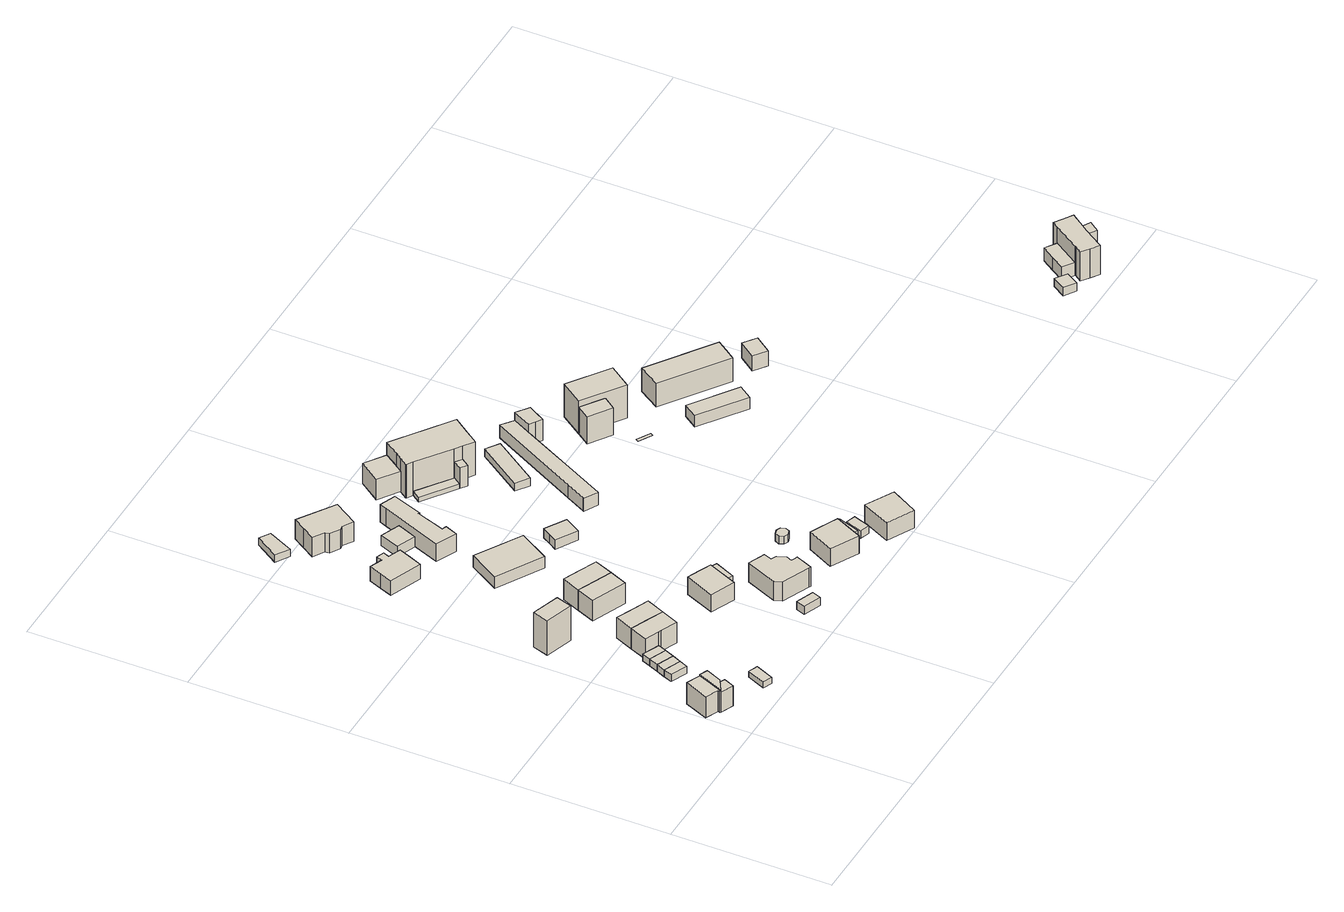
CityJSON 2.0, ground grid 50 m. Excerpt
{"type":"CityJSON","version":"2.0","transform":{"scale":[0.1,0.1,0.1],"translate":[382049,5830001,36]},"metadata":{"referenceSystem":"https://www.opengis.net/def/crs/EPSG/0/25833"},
"CityObjects":{
"building1":{"type":"Building","attributes":{"Gemeindeschluessel":"11000012","function":"31001_1010"},"address":[{"country":"Germany","locality":"Berlin","thoroughfareNumber":"8D","thoroughfareName":"Beyschlagstraße"}],"children":["building1-1","building1-2","building1-3"]},
"building1-1":{"type":"BuildingPart","attributes":{"BezugspunktDach":"2200","measuredHeight":7.44,"storeysAboveGround":2},"parents":["building1"],"geometry":[{"type":"Solid","lod":"1","boundaries":[[[[0,1,2,3,4,5]],[[6,7,8,9,10,11]],[[6,11,5,4]],[[7,6,4,3]],[[9,8,2,1]],[[10,9,1,0]],[[11,10,0,5]],[[8,7,3,2]]]]}]},
"building1-2":{"type":"BuildingPart","attributes":{"BezugspunktDach":"2200","measuredHeight":7.91,"storeysAboveGround":2},"parents":["building1"],"geometry":[{"type":"MultiSurface","lod":"1","boundaries":[[[12,13,14,15]],[[7,16,17,8]],[[3,2,15,14]],[[16,7,14,13]],[[17,16,13,12]],[[18,19,17,12,15]],[[7,8,2,3]],[[8,17,19,18]]]}]},
"building1-3":{"type":"BuildingPart","attributes":{"BezugspunktDach":"2200","measuredHeight":7.13,"storeysAboveGround":2},"parents":["building1"],"geometry":[{"type":"MultiSurface","lod":"1","boundaries":[[[20,21,19,18]],[[17,22,23,8]],[[22,17,19,21]],[[23,22,21,20]],[[8,23,20,18]],[[17,8,18,19,24]]]}]},
"building2":{"type":"Building","attributes":{"Gemeindeschluessel":"11000012","BezugspunktDach":"2200","function":"31001_2463","measuredHeight":2.5,"storeysAboveGround":1},"address":[{"country":"Germany","locality":"Berlin","thoroughfareNumber":"8 (4)","thoroughfareName":"Beyschlagstraße"}],"geometry":[{"type":"Solid","lod":"1","boundaries":[[[[25,26,27,28]],[[29,30,31,32]],[[29,32,28,27]],[[30,29,27,26]],[[31,30,26,25]],[[32,31,25,28]]]]}]},
"building3":{"type":"Building","attributes":{"Gemeindeschluessel":"11000012","BezugspunktDach":"2200","function":"31001_2463","measuredHeight":2.5,"storeysAboveGround":1},"address":[{"country":"Germany","locality":"Berlin","thoroughfareNumber":"8 (3)","thoroughfareName":"Beyschlagstraße"}],"geometry":[{"type":"Solid","lod":"1","boundaries":[[[[26,33,34,27]],[[35,36,30,29]],[[35,29,27,34]],[[36,35,34,33]],[[30,36,33,26]],[[29,30,26,27]]]]}]},
"building4":{"type":"Building","attributes":{"Gemeindeschluessel":"11000012","BezugspunktDach":"2200","function":"31001_2463","measuredHeight":2.04,"storeysAboveGround":1},"address":[{"country":"Germany","locality":"Berlin","thoroughfareNumber":"8D (1)","thoroughfareName":"Beyschlagstraße"}],"geometry":[{"type":"Solid","lod":"1","boundaries":[[[[37,38,39,40]],[[41,42,43,44]],[[41,44,40,39]],[[42,41,39,38]],[[43,42,38,37]],[[44,43,37,40]]]]}]},
"building5":{"type":"Building","attributes":{"Gemeindeschluessel":"11000012","BezugspunktDach":"2200","function":"31001_2463","measuredHeight":2.51,"storeysAboveGround":1},"address":[{"country":"Germany","locality":"Berlin","thoroughfareNumber":"8 (2)","thoroughfareName":"Beyschlagstraße"}],"geometry":[{"type":"Solid","lod":"1","boundaries":[[[[33,45,46,34]],[[47,48,36,35]],[[47,35,34,46]],[[48,47,46,45]],[[36,48,45,33]],[[35,36,33,34]]]]}]},
"building6":{"type":"Building","attributes":{"Gemeindeschluessel":"11000012","BezugspunktDach":"2200","function":"31001_2463","measuredHeight":2.51,"storeysAboveGround":1},"address":[{"country":"Germany","locality":"Berlin","thoroughfareNumber":"8 (1)","thoroughfareName":"Beyschlagstraße"}],"geometry":[{"type":"Solid","lod":"1","boundaries":[[[[45,49,50,51,46]],[[52,53,54,48,47]],[[52,47,46,51]],[[53,52,51,50]],[[54,53,50,49]],[[48,54,49,45]],[[47,48,45,46]]]]}]},
"building7":{"type":"Building","attributes":{"Gemeindeschluessel":"11000012","BezugspunktDach":"2200","function":"31001_2463","measuredHeight":12.28,"storeysAboveGround":1},"address":[{"country":"Germany","locality":"Berlin","thoroughfareNumber":"2B (1)","thoroughfareName":"Im Waldwinkel"}],"geometry":[{"type":"Solid","lod":"1","boundaries":[[[[55,56,57,58]],[[59,60,61,62]],[[59,62,58,57]],[[60,59,57,56]],[[61,60,56,55]],[[62,61,55,58]]]]}]},
"building8":{"type":"Building","attributes":{"Gemeindeschluessel":"11000012","BezugspunktDach":"2200","function":"31001_1010","measuredHeight":9.5,"storeysAboveGround":1},"address":[{"country":"Germany","locality":"Berlin","thoroughfareNumber":"8","thoroughfareName":"Beyschlagstraße"}],"geometry":[{"type":"Solid","lod":"1","boundaries":[[[[63,64,65,66,67,68,69]],[[70,71,72,73,74,54,53]],[[70,53,69,68]],[[71,70,68,67]],[[72,71,67,66]],[[73,72,66,65]],[[74,73,65,64]],[[54,74,64,63]],[[53,54,63,69]]]]}]},
"building9":{"type":"Building","attributes":{"Gemeindeschluessel":"11000012","BezugspunktDach":"2200","function":"31001_1010","measuredHeight":9.47,"storeysAboveGround":1},"address":[{"country":"Germany","locality":"Berlin","thoroughfareNumber":"8A","thoroughfareName":"Beyschlagstraße"}],"geometry":[{"type":"Solid","lod":"1","boundaries":[[[[66,75,76,77,68]],[[78,79,80,72,70]],[[78,70,68,77]],[[79,78,77,76]],[[80,79,76,75]],[[72,80,75,66]],[[70,72,66,68]]]]}]},
"building10":{"type":"Building","attributes":{"Gemeindeschluessel":"11000012","BezugspunktDach":"2200","function":"31001_1010","measuredHeight":8.95,"storeysAboveGround":1},"address":[{"country":"Germany","locality":"Berlin","thoroughfareNumber":"8B","thoroughfareName":"Beyschlagstraße"}],"geometry":[{"type":"Solid","lod":"1","boundaries":[[[[81,82,83,84,85]],[[86,87,88,89,90]],[[86,90,85,84]],[[87,86,84,83]],[[88,87,83,82]],[[89,88,82,81]],[[90,89,81,85]]]]}]},
"building11":{"type":"Building","attributes":{"Gemeindeschluessel":"11000012","BezugspunktDach":"2200","function":"31001_1010","measuredHeight":7.21,"storeysAboveGround":1},"address":[{"country":"Germany","locality":"Berlin","thoroughfareNumber":"149","thoroughfareName":"Ruppiner Chaussee"}],"geometry":[{"type":"Solid","lod":"1","boundaries":[[[[91,92,93,94,95,96,97,98,99,100]],[[101,102,103,104,105,106,107,108,109,110]],[[101,110,100,99]],[[102,101,99,98]],[[103,102,98,97]],[[104,103,97,96]],[[105,104,96,95]],[[106,105,95,94]],[[107,106,94,93]],[[108,107,93,92]],[[109,108,92,91]],[[110,109,91,100]]]]}]},
"building12":{"type":"Building","attributes":{"Gemeindeschluessel":"11000012","BezugspunktDach":"2200","function":"31001_1010","measuredHeight":9.03,"storeysAboveGround":1},"address":[{"country":"Germany","locality":"Berlin","thoroughfareNumber":"8C","thoroughfareName":"Beyschlagstraße"}],"geometry":[{"type":"Solid","lod":"1","boundaries":[[[[82,111,112,113,84]],[[114,115,116,117,118]],[[114,118,84,113]],[[115,114,113,112]],[[116,115,112,111]],[[117,116,111,82]],[[118,117,82,84]]]]}]},
"building13":{"type":"Building","attributes":{"Gemeindeschluessel":"11000012","BezugspunktDach":"2200","function":"31001_2463","measuredHeight":2.46,"storeysAboveGround":1},"address":[{"country":"Germany","locality":"Berlin","thoroughfareNumber":"151 (1)","thoroughfareName":"Ruppiner Chaussee"}],"geometry":[{"type":"Solid","lod":"1","boundaries":[[[[119,120,121,122]],[[123,124,125,126]],[[123,126,122,121]],[[124,123,121,120]],[[125,124,120,119]],[[126,125,119,122]]]]}]},
"building14":{"type":"Building","attributes":{"Gemeindeschluessel":"11000012","BezugspunktDach":"2200","function":"31001_2463","measuredHeight":2.9,"storeysAboveGround":1},"address":[{"country":"Germany","locality":"Berlin","thoroughfareNumber":"6B (1)","thoroughfareName":"Beyschlagstraße"}],"geometry":[{"type":"Solid","lod":"1","boundaries":[[[[127,128,129,130]],[[131,132,133,134]],[[131,134,130,129]],[[132,131,129,128]],[[133,132,128,127]],[[134,133,127,130]]]]}]},
"building15":{"type":"Building","attributes":{"Gemeindeschluessel":"11000012","BezugspunktDach":"2200","function":"31001_1010","measuredHeight":8.19,"storeysAboveGround":1},"address":[{"country":"Germany","locality":"Berlin","thoroughfareNumber":"6A","thoroughfareName":"Beyschlagstraße"}],"geometry":[{"type":"Solid","lod":"1","boundaries":[[[[135,136,137,138,139]],[[140,141,142,143,144]],[[140,144,139,138]],[[141,140,138,137]],[[142,141,137,136]],[[143,142,136,135]],[[144,143,135,139]]]]}]},
"building16":{"type":"Building","attributes":{"Gemeindeschluessel":"11000012","BezugspunktDach":"2200","function":"31001_1010","measuredHeight":4.05,"storeysAboveGround":1},"address":[{"country":"Germany","locality":"Berlin","thoroughfareNumber":"145","thoroughfareName":"Ruppiner Chaussee"}],"geometry":[{"type":"Solid","lod":"1","boundaries":[[[[145,146,147,148]],[[149,150,151,152]],[[149,152,148,147]],[[150,149,147,146]],[[151,150,146,145]],[[152,151,145,148]]]]}]},
"building17":{"type":"Building","attributes":{"Gemeindeschluessel":"11000012","BezugspunktDach":"2200","function":"31001_1010","measuredHeight":8.41,"storeysAboveGround":1},"address":[{"country":"Germany","locality":"Berlin","thoroughfareNumber":"149A","thoroughfareName":"Ruppiner Chaussee"}],"geometry":[{"type":"Solid","lod":"1","boundaries":[[[[153,154,155,156,157,158,159,160,161]],[[162,163,164,165,166,167,168,169,170]],[[162,170,161,160]],[[163,162,160,159]],[[164,163,159,158]],[[165,164,158,157]],[[166,165,157,156]],[[167,166,156,155]],[[168,167,155,154]],[[169,168,154,153]],[[170,169,153,161]]]]}]},
"building18":{"type":"Building","attributes":{"Gemeindeschluessel":"11000012","BezugspunktDach":"2200","function":"31001_2463","measuredHeight":4.24,"storeysAboveGround":1},"address":[{"country":"Germany","locality":"Berlin","thoroughfareNumber":"149 (2)","thoroughfareName":"Ruppiner Chaussee"}],"geometry":[{"type":"Solid","lod":"1","boundaries":[[[[171,172,173,174]],[[175,176,177,178]],[[175,178,174,173]],[[176,175,173,172]],[[177,176,172,171]],[[178,177,171,174]]]]}]},
"building19":{"type":"Building","attributes":{"Gemeindeschluessel":"11000012","BezugspunktDach":"2200","function":"31001_1010","measuredHeight":6.87,"storeysAboveGround":1},"address":[{"country":"Germany","locality":"Berlin","thoroughfareNumber":"6","thoroughfareName":"Beyschlagstraße"}],"geometry":[{"type":"Solid","lod":"1","boundaries":[[[[179,180,181,182,183,184,185,186,187,188,189,190,191,192,193,194]],[[195,196,197,198,199,200,201,202,203,204,205,206,207,208,209,210]],[[195,210,194,193]],[[196,195,193,192]],[[197,196,192,191]],[[198,197,191,190]],[[199,198,190,189]],[[200,199,189,188]],[[201,200,188,187]],[[202,201,187,186]],[[203,202,186,185]],[[204,203,185,184]],[[205,204,184,183]],[[206,205,183,182]],[[207,206,182,181]],[[208,207,181,180]],[[209,208,180,179]],[[210,209,179,194]]]]}]},
"building20":{"type":"Building","attributes":{"Gemeindeschluessel":"11000012","BezugspunktDach":"2200","function":"31001_2463","measuredHeight":2.53,"storeysAboveGround":1},"address":[{"country":"Germany","locality":"Berlin","thoroughfareNumber":"6A (1)","thoroughfareName":"Beyschlagstraße"}],"geometry":[{"type":"Solid","lod":"1","boundaries":[[[[211,212,213,214,215]],[[216,217,218,219,220]],[[216,220,215,214]],[[217,216,214,213]],[[218,217,213,212]],[[219,218,212,211]],[[220,219,211,215]]]]}]},
"building21":{"type":"Building","attributes":{"Gemeindeschluessel":"11000012","BezugspunktDach":"2200","function":"31001_1010","measuredHeight":6.35,"storeysAboveGround":2},"address":[{"country":"Germany","locality":"Berlin","thoroughfareNumber":"145D","thoroughfareName":"Ruppiner Chaussee"}],"geometry":[{"type":"Solid","lod":"1","boundaries":[[[[221,222,223,224,225,226,227,228,229]],[[230,231,232,233,234,235,236,237,238]],[[230,238,229,228]],[[231,230,228,227]],[[232,231,227,226]],[[233,232,226,225]],[[234,233,225,224]],[[235,234,224,223]],[[236,235,223,222]],[[237,236,222,221]],[[238,237,221,229]]]]}]},
"building22":{"type":"Building","attributes":{"Gemeindeschluessel":"11000012","BezugspunktDach":"2200","function":"31001_2723","measuredHeight":3.67,"storeysAboveGround":1},"address":[{"country":"Germany","locality":"Berlin","thoroughfareNumber":"145 (1)","thoroughfareName":"Ruppiner Chaussee"}],"geometry":[{"type":"Solid","lod":"1","boundaries":[[[[239,240,241,242,243]],[[244,245,246,247,248]],[[244,248,243,242]],[[245,244,242,241]],[[246,245,241,240]],[[247,246,240,239]],[[248,247,239,243]]]]}]},
"building23":{"type":"Building","attributes":{"Gemeindeschluessel":"11000012","BezugspunktDach":"2200","function":"31001_1010","measuredHeight":8.87,"storeysAboveGround":1},"address":[{"country":"Germany","locality":"Berlin","thoroughfareNumber":"4B","thoroughfareName":"Beyschlagstraße"}],"geometry":[{"type":"Solid","lod":"1","boundaries":[[[[249,250,251,252]],[[253,254,255,256]],[[253,256,252,251]],[[254,253,251,250]],[[255,254,250,249]],[[256,255,249,252]]]]}]},
"building24":{"type":"Building","attributes":{"Gemeindeschluessel":"11000012","BezugspunktDach":"2200","function":"31001_1313","measuredHeight":2.72,"storeysAboveGround":1},"address":[{"country":"Germany","locality":"Berlin","thoroughfareNumber":"4B (2)","thoroughfareName":"Beyschlagstraße"}],"geometry":[{"type":"Solid","lod":"1","boundaries":[[[[257,258,259,260,261,262,263,264]],[[265,266,267,268,269,270,271,272]],[[265,272,264,263]],[[266,265,263,262]],[[267,266,262,261]],[[268,267,261,260]],[[269,268,260,259]],[[270,269,259,258]],[[271,270,258,257]],[[272,271,257,264]]]]}]},
"building25":{"type":"Building","attributes":{"Gemeindeschluessel":"11000012","BezugspunktDach":"2200","function":"51009_1611","measuredHeight":2.3,"storeysAboveGround":0},"address":[{"country":"Germany","locality":"Berlin"}],"geometry":[{"type":"Solid","lod":"1","boundaries":[[[[273,274,275,276]],[[277,278,279,280]],[[277,280,276,275]],[[278,277,275,274]],[[279,278,274,273]],[[280,279,273,276]]]]}]},
"building26":{"type":"Building","attributes":{"Gemeindeschluessel":"11000012","BezugspunktDach":"2200","function":"31001_2463","measuredHeight":2.52,"storeysAboveGround":1},"address":[{"country":"Germany","locality":"Berlin","thoroughfareNumber":"4A (1)","thoroughfareName":"Beyschlagstraße"}],"geometry":[{"type":"Solid","lod":"1","boundaries":[[[[281,282,283,284]],[[285,286,287,288]],[[285,288,284,283]],[[286,285,283,282]],[[287,286,282,281]],[[288,287,281,284]]]]}]},
"building27":{"type":"Building","attributes":{"Gemeindeschluessel":"11000012","BezugspunktDach":"2200","function":"51009_1610","measuredHeight":7.3,"storeysAboveGround":0},"address":[{"country":"Germany","locality":"Berlin"}],"geometry":[{"type":"Solid","lod":"1","boundaries":[[[[289,290,291,292]],[[293,294,295,296]],[[293,296,292,291]],[[294,293,291,290]],[[295,294,290,289]],[[296,295,289,292]]]]}]},
"building28":{"type":"Building","attributes":{"Gemeindeschluessel":"11000012","function":"31001_1010"},"address":[{"country":"Germany","locality":"Berlin","thoroughfareNumber":"145A, 145B, 145C","thoroughfareName":"Ruppiner Chaussee"}],"children":["building28-1","building28-2","building28-3"]},
"building28-1":{"type":"BuildingPart","attributes":{"BezugspunktDach":"2200","measuredHeight":13.69,"storeysAboveGround":2},"parents":["building28"],"geometry":[{"type":"MultiSurface","lod":"1","boundaries":[[[297,298,299,300,301,302,303,304,305,306,307]],[[308,309,310,311,312,313,314,315,316,317,318]],[[308,318,307,306]],[[319,320,321,306,305]],[[309,308,322,323]],[[310,309,305,304],[324,325,319,323]],[[311,310,304,303]],[[312,311,303,302]],[[313,312,302,301]],[[314,313,301,300]],[[315,314,300,299]],[[316,315,326,315,316,327,328,299,298]],[[317,316,298,297]],[[318,317,297,307]],[[323,322,321,320,319]],[[319,325,324,323]],[[328,327,316,315,326]]]}]},
"building28-2":{"type":"BuildingPart","attributes":{"BezugspunktDach":"2200","measuredHeight":7.71,"storeysAboveGround":2},"parents":["building28"],"geometry":[{"type":"MultiSurface","lod":"1","boundaries":[[[320,325,329,330]],[[331,324,322,332]],[[331,332,330,329]],[[324,331,329,325]],[[332,322,320,330]],[[323,319,320,322]],[[324,325,319,323]]]}]},
"building28-3":{"type":"BuildingPart","attributes":{"BezugspunktDach":"2200","measuredHeight":1.55,"storeysAboveGround":2},"parents":["building28"],"geometry":[{"type":"MultiSurface","lod":"1","boundaries":[[[333,328,327,334]],[[316,315,335,336]],[[316,336,334,327]],[[335,315,328,333]],[[336,335,333,334]],[[315,316,337,327,328]]]}]},
"building29":{"type":"Building","attributes":{"Gemeindeschluessel":"11000012","BezugspunktDach":"2200","function":"31001_1010","measuredHeight":8.8,"storeysAboveGround":1},"address":[{"country":"Germany","locality":"Berlin","thoroughfareNumber":"4A","thoroughfareName":"Beyschlagstraße"}],"geometry":[{"type":"Solid","lod":"1","boundaries":[[[[338,339,340,341]],[[342,343,344,345]],[[342,345,341,340]],[[343,342,340,339]],[[344,343,339,338]],[[345,344,338,341]]]]}]},
"building30":{"type":"Building","attributes":{"Gemeindeschluessel":"11000012","BezugspunktDach":"2200","function":"51009_1611","measuredHeight":2.7,"storeysAboveGround":0},"address":[{"country":"Germany","locality":"Berlin"}],"geometry":[{"type":"Solid","lod":"1","boundaries":[[[[346,347,348,349]],[[350,351,352,353]],[[350,353,349,348]],[[351,350,348,347]],[[352,351,347,346]],[[353,352,346,349]]]]}]},
"building31":{"type":"Building","attributes":{"Gemeindeschluessel":"11000012","function":"31001_2093"},"address":[{"country":"Germany","locality":"Berlin","thoroughfareNumber":"143 (2)","thoroughfareName":"Ruppiner Chaussee"}],"children":["building31-1","building31-2"]},
"building31-1":{"type":"BuildingPart","attributes":{"BezugspunktDach":"2200","measuredHeight":4.59,"storeysAboveGround":1},"parents":["building31"],"geometry":[{"type":"Solid","lod":"1","boundaries":[[[[354,355,356,357,358,359,360]],[[361,362,363,364,365,366,367]],[[361,367,360,359]],[[362,361,359,358]],[[363,362,358,357]],[[364,363,357,356]],[[366,365,355,354]],[[367,366,354,360]],[[364,356,355,365]]]]}]},
"building31-2":{"type":"BuildingPart","attributes":{"BezugspunktDach":"2200","measuredHeight":9.56,"storeysAboveGround":1},"parents":["building31"],"geometry":[{"type":"MultiSurface","lod":"1","boundaries":[[[368,369,370,371,372]],[[364,373,374,375,365]],[[364,356,355,372,371]],[[373,364,371,370]],[[374,373,370,369]],[[375,374,369,368]],[[365,375,368,372]],[[365,355,356,364]]]}]},
"building32":{"type":"Building","attributes":{"Gemeindeschluessel":"11000012","BezugspunktDach":"2200","function":"31001_2000","measuredHeight":0.141,"storeysAboveGround":1},"address":[{"country":"Germany","locality":"Berlin","thoroughfareNumber":"143 (1)","thoroughfareName":"Ruppiner Chaussee"}],"geometry":[{"type":"Solid","lod":"1","boundaries":[[[[376,377,378,379]],[[380,381,382,383]],[[380,383,379,378]],[[381,380,378,377]],[[382,381,377,376]],[[383,382,376,379]]]]}]},
"building33":{"type":"Building","attributes":{"Gemeindeschluessel":"11000012","function":"31001_1120"},"address":[{"country":"Germany","locality":"Berlin","thoroughfareNumber":"143","thoroughfareName":"Ruppiner Chaussee"}],"children":["building33-1","building33-2"]},
"building33-1":{"type":"BuildingPart","attributes":{"BezugspunktDach":"2200","measuredHeight":13.22,"storeysAboveGround":2},"parents":["building33"],"geometry":[{"type":"MultiSurface","lod":"1","boundaries":[[[384,385,386,387]],[[388,389,390,391]],[[388,391,387,386]],[[389,388,386,385]],[[390,389,385,384]],[[392,393,394,395,396,390,384,387]],[[391,396,395,394,393,392]]]}]},
"building33-2":{"type":"BuildingPart","attributes":{"BezugspunktDach":"2200","measuredHeight":11.49,"storeysAboveGround":2},"parents":["building33"],"geometry":[{"type":"Solid","lod":"1","boundaries":[[[[397,394,393,398]],[[391,395,399,400]],[[391,400,398,393]],[[399,395,394,397]],[[400,399,397,398]],[[395,391,393,394]]]]}]},
"building34":{"type":"Building","attributes":{"Gemeindeschluessel":"11000012","BezugspunktDach":"2200","function":"31001_2000","measuredHeight":5.04,"storeysAboveGround":1},"address":[{"country":"Germany","locality":"Berlin","thoroughfareNumber":"141 (1)","thoroughfareName":"Ruppiner Chaussee"}],"geometry":[{"type":"Solid","lod":"1","boundaries":[[[[401,402,403,404]],[[405,406,407,408]],[[405,408,404,403]],[[406,405,403,402]],[[407,406,402,401]],[[408,407,401,404]]]]}]},
"building35":{"type":"Building","attributes":{"Gemeindeschluessel":"11000012","BezugspunktDach":"2200","function":"31001_1010","measuredHeight":10.12,"storeysAboveGround":2},"address":[{"country":"Germany","locality":"Berlin","thoroughfareNumber":"141","thoroughfareName":"Ruppiner Chaussee"}],"geometry":[{"type":"Solid","lod":"1","boundaries":[[[[409,410,411,412,413]],[[414,415,416,417,418]],[[414,418,413,412]],[[415,414,412,411]],[[416,415,411,410]],[[417,416,410,409]],[[418,417,409,413]]]]}]},
"building36":{"type":"Building","attributes":{"Gemeindeschluessel":"11000012","BezugspunktDach":"2200","function":"31001_2000","measuredHeight":6.68,"storeysAboveGround":1},"address":[{"country":"Germany","locality":"Berlin","thoroughfareNumber":"141 (2)","thoroughfareName":"Ruppiner Chaussee"}],"geometry":[{"type":"Solid","lod":"1","boundaries":[[[[419,420,421,422]],[[423,424,425,426]],[[423,426,422,421]],[[424,423,421,420]],[[425,424,420,419]],[[426,425,419,422]]]]}]},
"building37":{"type":"Building","attributes":{"Gemeindeschluessel":"11000012","BezugspunktDach":"2200","function":"31001_2724","measuredHeight":2.98,"storeysAboveGround":1},"address":[{"country":"Germany","locality":"Berlin","thoroughfareNumber":"137 (5)","thoroughfareName":"Ruppiner Chaussee"}],"geometry":[{"type":"Solid","lod":"1","boundaries":[[[[427,428,429,430]],[[431,432,433,434]],[[431,434,430,429]],[[432,431,429,428]],[[433,432,428,427]],[[434,433,427,430]]]]}]},
"building38":{"type":"Building","attributes":{"Gemeindeschluessel":"11000012","function":"31001_1010"},"address":[{"country":"Germany","locality":"Berlin","thoroughfareNumber":"137","thoroughfareName":"Ruppiner Chaussee"}],"children":["building38-1","building38-2","building38-3"]},
"building38-1":{"type":"BuildingPart","attributes":{"BezugspunktDach":"2200","measuredHeight":11.81,"storeysAboveGround":2},"parents":["building38"],"geometry":[{"type":"MultiSurface","lod":"1","boundaries":[[[435,436,437,438,439,440,441,442,443,444]],[[445,446,447,448,449,450,451,452,453,454]],[[445,454,444,443]],[[446,445,443,442]],[[455,456,457,456,458,442,441]],[[448,447,441,440]],[[449,448,440,439]],[[450,449,439,438]],[[459,460,461,450,438,437],[462,461,460,463]],[[452,451,437,436]],[[453,452,436,435]],[[454,453,435,444]],[[447,464,456,455]],[[464,446,458,456,457]],[[451,465,461,460,459]],[[460,461,462,463]]]}]},
"building38-2":{"type":"BuildingPart","attributes":{"BezugspunktDach":"2200","measuredHeight":5.34,"storeysAboveGround":2},"parents":["building38"],"geometry":[{"type":"MultiSurface","lod":"1","boundaries":[[[458,456,455,466,467,468]],[[469,470,447,464,446,471]],[[469,471,468,467]],[[470,469,467,466]],[[447,470,466,455]],[[471,446,458,468]],[[464,447,455,456]],[[446,472,464,456,458]]]}]},
"building38-3":{"type":"BuildingPart","attributes":{"BezugspunktDach":"2200","measuredHeight":8.73,"storeysAboveGround":2},"parents":["building38"],"geometry":[{"type":"Solid","lod":"1","boundaries":[[[[473,474,463,460,459]],[[461,462,475,476,451]],[[475,462,463,474]],[[476,475,474,473]],[[451,476,473,459]],[[461,451,459,460]],[[462,461,460,463]]]]}]}
},
"vertices":[
[45,127,78],[42,120,78],[45,118,78],[80,201,78],[36,220,78],[4,145,78],[36,220,3],[80,201,3],[45,118,3],[42,120,3],[45,127,3],[4,145,3],
[84,141,82],[105,190,82],[80,201,82],[45,118,82],[105,190,3],[84,141,3],[45,118,74],[84,141,74],
[86,101,74],[100,134,74],[100,134,3],[86,101,3],[84,141,32],
[158,281,27],[169,307,27],[116,329,27],[105,303,27],[116,329,2],[169,307,2],[158,281,2],[105,303,2],
[181,335,27],[128,357,27],[128,357,2],[181,335,2],
[225,51,22],[250,108,22],[221,120,22],[196,62,22],[221,120,1],[250,108,1],[225,51,1],[196,62,1],
[194,365,27],[141,387,27],[141,387,2],[194,365,2],
[205,391,27],[162,410,27],[152,414,27],[152,414,2],[162,410,2],[205,391,2],
[143,634,125],[159,684,125],[71,713,125],[55,662,125],[71,713,2],[159,684,2],[143,634,2],[55,662,2],
[205,391,75],[214,388,75],[266,366,75],[290,422,75],[238,445,75],[185,467,75],[162,410,75],[185,467,2],[238,445,2],[290,422,2],[266,366,2],[214,388,2],
[315,480,75],[262,502,75],[210,525,75],[210,525,2],[262,502,2],[315,480,2],
[357,572,75],[381,628,75],[326,651,75],[272,675,75],[248,618,75],[272,675,2],[326,651,2],[381,628,2],[357,572,2],[248,618,2],
[201,1130,52],[217,1170,52],[233,1209,52],[193,1225,52],[201,1244,52],[177,1253,52],[170,1234,52],[130,1250,52],[114,1210,52],[99,1170,52],[114,1210,1],[130,1250,1],[170,1234,1],[177,1253,1],[201,1244,1],[193,1225,1],[233,1209,1],[217,1170,1],[201,1130,1],[99,1170,1],
[405,687,75],[351,710,75],[297,733,75],[297,733,1],[351,710,1],[405,687,1],[381,628,1],[272,675,1],
[124,1495,29],[163,1576,29],[130,1597,29],[82,1522,29],[130,1597,4],[163,1576,4],[124,1495,4],[82,1522,4],
[592,84,32],[602,112,32],[546,134,32],[535,106,32],[546,134,3],[602,112,3],[592,84,3],[535,106,3],
[508,309,63],[549,403,63],[510,420,63],[472,436,63],[431,342,63],[472,436,2],[510,420,2],[549,403,2],[508,309,2],[431,342,2],
[397,842,43],[454,938,43],[312,1022,43],[255,926,43],[312,1022,2],[454,938,2],[397,842,2],[255,926,2],
[183,1418,74],[187,1404,74],[217,1385,74],[230,1388,74],[262,1367,74],[311,1443,74],[198,1517,74],[173,1478,74],[148,1439,74],[173,1478,5],[198,1517,5],[311,1443,5],[262,1367,5],[230,1388,5],[217,1385,5],[187,1404,5],[183,1418,5],[148,1439,5],
[319,1207,38],[344,1268,38],[282,1293,38],[258,1231,38],[282,1293,2],[344,1268,2],[319,1207,2],[258,1231,2],
[563,186,70],[651,149,70],[657,146,70],[671,178,70],[676,191,70],[680,200,70],[672,203,70],[660,208,70],[668,226,70],[657,254,70],[640,261,70],[644,273,70],[650,287,70],[636,292,70],[597,309,70],[554,209,70],[597,309,2],[636,292,2],[650,287,2],[644,273,2],[640,261,2],[657,254,2],[668,226,2],[660,208,2],[672,203,2],[680,200,2],[676,191,2],[671,178,2],[657,146,2],[651,149,2],[563,186,2],[554,209,2],
[579,350,22],[607,414,22],[591,421,22],[575,427,22],[547,363,22],[575,427,2],[591,421,2],[607,414,2],[579,350,2],[547,363,2],
[350,1093,67],[366,1133,67],[352,1138,67],[384,1228,67],[388,1226,67],[422,1320,67],[372,1340,67],[363,1317,67],[286,1123,67],[363,1317,4],[372,1340,4],[422,1320,4],[388,1226,4],[384,1228,4],[352,1138,4],[366,1133,4],[350,1093,4],[286,1123,4],
[549,814,36],[579,865,36],[515,904,36],[499,878,36],[484,853,36],[499,878,3],[515,904,3],[579,865,3],[549,814,3],[484,853,3],
[845,91,66],[887,179,66],[800,220,66],[757,137,66],[800,220,4],[887,179,4],[845,91,4],[757,137,4],
[790,295,31],[802,290,31],[817,294,31],[823,307,31],[818,322,31],[804,327,31],[789,323,31],[783,310,31],[789,323,4],[804,327,4],[818,322,4],[823,307,4],[817,294,4],[802,290,4],[790,295,4],[783,310,4],
[908,126,27],[932,194,27],[901,205,27],[877,136,27],[901,205,4],[932,194,4],[908,126,4],[877,136,4],
[938,107,29],[957,161,29],[927,171,29],[908,118,29],[927,171,3],[957,161,3],[938,107,3],[908,118,3],
[621,1194,80],[639,1219,80],[618,1234,80],[600,1209,80],[618,1234,7],[639,1219,7],[621,1194,7],[600,1209,7],
[496,1321,127],[514,1309,127],[618,1234,127],[639,1219,127],[672,1196,127],[704,1242,127],[737,1287,127],[559,1414,127],[527,1368,127],[512,1347,127],[495,1323,127],[512,1347,8],[527,1368,8],[559,1414,8],[737,1287,8],[704,1242,8],[672,1196,8],[639,1219,8],[618,1234,8],[514,1309,8],[496,1321,8],[495,1323,8],[527,1368,82],[512,1347,82],[512,1347,58],[512,1347,10],[527,1368,10],[559,1414,10],[559,1414,82],[618,1234,15],[514,1309,24],[618,1234,24],
[496,1458,82],[449,1391,82],[496,1458,10],[449,1391,10],
[600,1209,24],[496,1283,24],[600,1209,8],[496,1283,8],[514,1309,16],
[1016,5,66],[1063,92,66],[976,139,66],[931,49,66],[976,139,3],[1063,92,3],[1016,5,3],[931,49,3],
[700,1039,34],[799,1182,34],[759,1211,34],[660,1067,34],[759,1211,7],[799,1182,7],[700,1039,7],[660,1067,7],
[710,833,51],[859,1124,51],[890,1183,51],[854,1211,51],[701,922,51],[668,859,51],[667,856,51],[668,859,5],[701,922,5],[854,1211,5],[890,1183,5],[859,1124,5],[710,833,5],[667,856,5],
[878,1112,80],[897,1100,80],[928,1154,80],[890,1183,80],[859,1124,80],[928,1154,5],[897,1100,5],[878,1112,5],
[1049,834,10],[1054,843,10],[1012,867,10],[1007,858,10],[1012,867,9],[1054,843,9],[1049,834,9],[1007,858,9],
[1087,933,126],[1137,1003,126],[1013,1091,126],[964,1021,126],[1013,1091,9],[1137,1003,9],[1087,933,9],[964,1021,9],[964,1021,93],[964,1021,105],[1031,973,105],[1031,973,9],[980,1009,9],
[1002,933,105],[934,980,105],[1002,933,9],[934,980,9],
[1278,648,47],[1309,691,47],[1168,791,47],[1138,748,47],[1168,791,7],[1309,691,7],[1278,648,7],[1138,748,7],
[1363,744,92],[1386,776,92],[1409,809,92],[1210,949,92],[1167,883,92],[1210,949,9],[1409,809,9],[1386,776,9],[1363,744,9],[1167,883,9],
[1469,687,62],[1507,739,62],[1468,768,62],[1429,716,62],[1468,768,9],[1507,739,9],[1469,687,9],[1429,716,9],
[2150,71,37],[2176,111,37],[2141,136,37],[2115,95,37],[2141,136,8],[2176,111,8],[2150,71,8],[2115,95,8],
[2221,65,110],[2247,47,110],[2290,111,110],[2334,173,110],[2306,191,110],[2279,209,110],[2266,189,110],[2211,106,110],[2213,106,110],[2196,83,110],[2213,106,7],[2211,106,7],[2266,189,7],[2279,209,7],[2306,191,7],[2334,173,7],[2290,111,7],[2247,47,7],[2221,65,7],[2196,83,7],[2266,189,53],[2239,148,53],[2239,148,15],[2211,106,53],[2290,111,95],[2301,126,95],[2301,126,7],[2312,142,7],[2312,142,95],[2239,148,7],[2295,117,7],
[2231,213,53],[2204,172,53],[2177,131,53],[2204,172,7],[2231,213,7],[2177,131,7],[2218,117,7],
[2320,92,95],[2343,124,95],[2343,124,7],[2320,92,7]
]}
